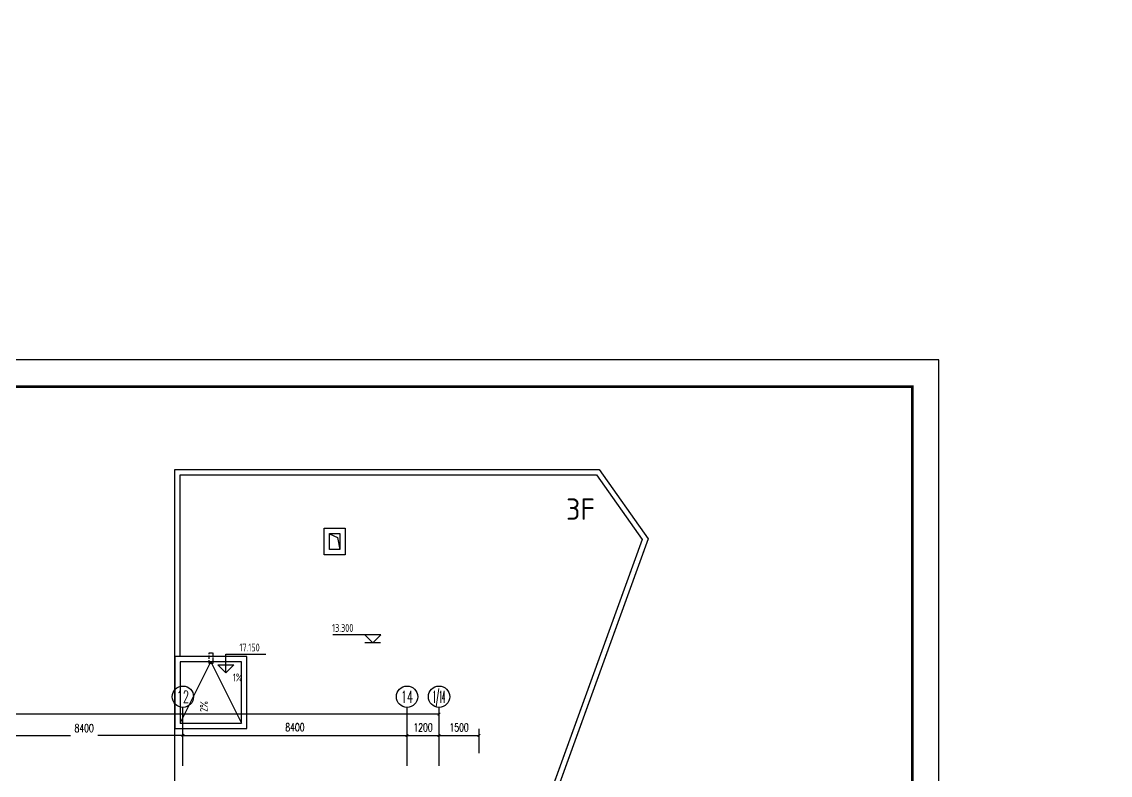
# Model space of a CAD drawing. Extents: x 2166032 to 5302137, y 581493 to 2416206.
# Drawn here: x 2623804 to 2664591, y 1077364 to 1105586 of the extents above; entities that cross this region are included whole.
import ezdxf
from ezdxf.enums import TextEntityAlignment as Align

# ---------------------------------------------------------------- set-up
doc = ezdxf.new("R2010")
doc.units = 0
doc.header["$LTSCALE"] = 1000
doc.header["$MEASUREMENT"] = 0
doc.linetypes.add('DASH', pattern=[0.35, 0.25, -0.1])
for name, color, linetype in [('AXIS', 3, 'Continuous'), ('AXIS_TEXT', 7, 'Continuous'), ('DIM1', 3, 'Continuous'), ('DIM_ELEV', 3, 'Continuous'), ('DIM_SYMB', 3, 'Continuous'), ('PUB_TEXT', 7, 'Continuous'), ('PUB_TITLE', 137, 'Continuous'), ('STAIR', 8, 'Continuous'), ('WALL', 8, 'Continuous'), ('厨卫', 8, 'Continuous'), ('屋面', 151, 'Continuous'), ('道路', 2, 'Continuous')]:
    doc.layers.add(name, color=color, linetype=linetype)
doc.styles.add('1', font='@tssdeng.shx', dxfattribs={"width": 0.8, "height": 3.5, "bigfont": '!tssdchn.shx'})
doc.styles.add('_TCH_AXIS', font='complex_.ttf')
doc.styles.add('_TCH_DIM', font='tssdeng.shx', dxfattribs={"bigfont": 'tssdchn.shx'})
doc.styles.add('COMPLEX', font='complex_.ttf')
doc.styles.add('DIM_FONT', font='simplex_.ttf', dxfattribs={"width": 0.7})
doc.dimstyles.new('DIMN', dxfattribs={"dimtxt": 300, "dimasz": 100, "dimexe": 250, "dimexo": 300, "dimgap": 150, "dimtad": 1, "dimdec": 0, "dimzin": 0, "dimdsep": 46, "dimtxsty": 'DIM_FONT', "dimblk": 'ARCHTICK', "dimcen": 0.09, "dimclrt": 7, "dimazin": 2, "dimtfac": 1, "dimtdec": 0, "dimtix": 1, "dimtmove": 2, "dimatfit": 3, "dimldrblk": 'ARCHTICK', "dimfxl": 1, "dimtolj": 1, "dimtzin": 0, "dimarcsym": 0})

# ---------------------------------------------------------------- blocks, each defined once
blk = doc.blocks.new('_ArchTick')
at = {"color": 0, "linetype": 'ByBlock', "const_width": 0.4}
blk.add_lwpolyline([(-0.5, -0.5), (0.5, 0.5)], dxfattribs=at)
blk = doc.blocks.new('*D2904')
at = {"layer": 'AXIS', "color": 0, "lineweight": -2}
for p, q in [((2621440, 1078189), (2621440, 1079104)), ((2621440, 1078854), (2625624, 1078854)), ((2629840, 1078854), (2626657, 1078854)), ((2629840, 1078189), (2629840, 1079104))]:
    blk.add_line(p, q, dxfattribs=at)
at = {"layer": 'Defpoints', "color": 0}
for p in [(2629840, 1078854), (2621440, 1077889), (2629840, 1077889)]:
    blk.add_point(p, dxfattribs=at)
at = {"layer": 'AXIS', "color": 0, "lineweight": -2, "xscale": 100, "yscale": 100, "zscale": 100, "rotation": 180}
blk.add_blockref('_ArchTick', (2621440, 1078854), dxfattribs=at)
at = {"layer": 'AXIS', "color": 0, "lineweight": -2, "xscale": 100, "yscale": 100, "zscale": 100}
blk.add_blockref('_ArchTick', (2629840, 1078854), dxfattribs=at)
at = {"layer": 'AXIS', "color": 7, "insert": (2626140, 1079129), "char_height": 300, "attachment_point": 5, "style": 'DIM_FONT'}
blk.add_mtext('\\A1;8400', dxfattribs=at)
blk = doc.blocks.new('*D2905')
at = {"layer": 'AXIS', "color": 0, "lineweight": -2}
for p, q in [((2629840, 1078189), (2629840, 1079104)), ((2629840, 1078854), (2638240, 1078854)), ((2638240, 1078189), (2638240, 1079104))]:
    blk.add_line(p, q, dxfattribs=at)
at = {"layer": 'Defpoints', "color": 0}
for p in [(2638240, 1078854), (2629840, 1077889), (2638240, 1077889)]:
    blk.add_point(p, dxfattribs=at)
at = {"layer": 'AXIS', "color": 0, "lineweight": -2, "xscale": 100, "yscale": 100, "zscale": 100, "rotation": 180}
blk.add_blockref('_ArchTick', (2629840, 1078854), dxfattribs=at)
at = {"layer": 'AXIS', "color": 0, "lineweight": -2, "xscale": 100, "yscale": 100, "zscale": 100}
blk.add_blockref('_ArchTick', (2638240, 1078854), dxfattribs=at)
at = {"layer": 'AXIS', "color": 7, "insert": (2634040, 1079159), "char_height": 300, "attachment_point": 5, "style": 'DIM_FONT'}
blk.add_mtext('\\A1;8400', dxfattribs=at)
blk = doc.blocks.new('*D2906')
at = {"layer": 'AXIS', "color": 0, "lineweight": -2}
for p, q in [((2638240, 1078189), (2638240, 1079104)), ((2638240, 1078854), (2639440, 1078854)), ((2639440, 1078189), (2639440, 1079104))]:
    blk.add_line(p, q, dxfattribs=at)
at = {"layer": 'Defpoints', "color": 0}
for p in [(2639440, 1078854), (2638240, 1077889), (2639440, 1077889)]:
    blk.add_point(p, dxfattribs=at)
at = {"layer": 'AXIS', "color": 0, "lineweight": -2, "xscale": 100, "yscale": 100, "zscale": 100, "rotation": 180}
blk.add_blockref('_ArchTick', (2638240, 1078854), dxfattribs=at)
at = {"layer": 'AXIS', "color": 0, "lineweight": -2, "xscale": 100, "yscale": 100, "zscale": 100}
blk.add_blockref('_ArchTick', (2639440, 1078854), dxfattribs=at)
at = {"layer": 'AXIS', "color": 7, "insert": (2638840, 1079156), "char_height": 300, "attachment_point": 5, "style": 'DIM_FONT'}
blk.add_mtext('\\A1;1200', dxfattribs=at)
blk = doc.blocks.new('*D2907')
at = {"layer": 'AXIS', "color": 0, "lineweight": -2}
for p, q in [((2639440, 1078189), (2639440, 1079104)), ((2639440, 1078854), (2640940, 1078854)), ((2640940, 1078189), (2640940, 1079104))]:
    blk.add_line(p, q, dxfattribs=at)
at = {"layer": 'Defpoints', "color": 0}
for p in [(2640940, 1078854), (2639440, 1077889), (2640940, 1077889)]:
    blk.add_point(p, dxfattribs=at)
at = {"layer": 'AXIS', "color": 0, "lineweight": -2, "xscale": 100, "yscale": 100, "zscale": 100, "rotation": 180}
blk.add_blockref('_ArchTick', (2639440, 1078854), dxfattribs=at)
at = {"layer": 'AXIS', "color": 0, "lineweight": -2, "xscale": 100, "yscale": 100, "zscale": 100}
blk.add_blockref('_ArchTick', (2640940, 1078854), dxfattribs=at)
at = {"layer": 'AXIS', "color": 7, "insert": (2640190, 1079156), "char_height": 300, "attachment_point": 5, "style": 'DIM_FONT'}
blk.add_mtext('\\A1;1500', dxfattribs=at)
blk = doc.blocks.new('*D2938')
at = {"layer": 'AXIS', "color": 0, "lineweight": -2}
for p, q in [((2569640, 1078489), (2569640, 1079904)), ((2569640, 1079654), (2602913, 1079654)), ((2639440, 1079654), (2604133, 1079654)), ((2639440, 1078489), (2639440, 1079904))]:
    blk.add_line(p, q, dxfattribs=at)
at = {"layer": 'Defpoints', "color": 0}
for p in [(2639440, 1079654), (2569640, 1078189), (2639440, 1078189)]:
    blk.add_point(p, dxfattribs=at)
at = {"layer": 'AXIS', "color": 0, "lineweight": -2, "xscale": 100, "yscale": 100, "zscale": 100, "rotation": 180}
blk.add_blockref('_ArchTick', (2569640, 1079654), dxfattribs=at)
at = {"layer": 'AXIS', "color": 0, "lineweight": -2, "xscale": 100, "yscale": 100, "zscale": 100}
blk.add_blockref('_ArchTick', (2639440, 1079654), dxfattribs=at)
at = {"layer": 'AXIS', "color": 7, "insert": (2603523, 1079929), "char_height": 300, "attachment_point": 5, "style": 'DIM_FONT'}
blk.add_mtext('\\A1;69800', dxfattribs=at)
blk = doc.blocks.new('_AXISO')
blk.add_circle((0, 0), 0.5)
at = {"layer": 'AXIS_TEXT', "style": 'COMPLEX', "width": 1.171875}
blk.add_attdef('A', text='', height=0.56, dxfattribs=at).set_placement((-0.25, -0.28), (0.25, -0.28), align=Align.FIT)

msp = doc.modelspace()

# ---------------------------------------------------------------- linework, layer by layer
msp.add_circle((2604640.5, 1020101.3), 438608.5)
at = {"layer": 'AXIS'}
for p, q in [((2629840.5, 1077714.3), (2629840.5, 1079904.4)), ((2638240.5, 1077714.3), (2638240.5, 1079904.4)), ((2639440.5, 1077714.3), (2639440.5, 1079904.4))]:
    msp.add_line(p, q, dxfattribs=at)
at = {"layer": 'DIM_ELEV', "linetype": 'Continuous'}
for p, q in [((2637260.9, 1082627), (2635460.9, 1082627)), ((2636960.9, 1082327), (2636660.9, 1082627)), ((2636960.9, 1082327), (2637260.9, 1082627)), ((2637240.4, 1082327), (2636660.9, 1082327))]:
    msp.add_line(p, q, dxfattribs=at)
at = {"layer": 'DIM_ELEV'}
for p, q in [((2631448.7, 1081195.6), (2631448.7, 1081895.6)), ((2631448.7, 1081895.6), (2632948.7, 1081895.6)), ((2631448.7, 1081195.6), (2631148.7, 1081495.6)), ((2631148.7, 1081495.6), (2631748.7, 1081495.6)), ((2631448.7, 1081195.6), (2631748.7, 1081495.6))]:
    msp.add_line(p, q, dxfattribs=at)
at = {"layer": 'DIM_SYMB'}
for points in [[(2629315.2, 1080777.6, 0, 0, 0), (2630176, 1080777.6, 80, 0, 0), (2630476, 1080777.6, 0, 0, 0)], [(2630874.4, 1079346.6, 0, 0, 0), (2630874.4, 1080207.4, 80, 0, 0), (2630874.4, 1080507.4, 0, 0, 0)], [(2632465.8, 1080777.6, 0, 0, 0), (2631605, 1080777.6, 80, 0, 0), (2631305, 1080777.6, 0, 0, 0)]]:
    msp.add_lwpolyline(points, format="xyseb", dxfattribs=at)
at = {"layer": 'PUB_TITLE'}
msp.add_lwpolyline([(2553070.3, 1033519.6), (2658170.3, 1033519.6), (2658170.3, 1092919.6), (2553070.3, 1092919.6)], close=True, dxfattribs=at)
at = {"layer": 'PUB_TITLE', "const_width": 100}
msp.add_lwpolyline([(2555570.3, 1034519.6), (2657170.3, 1034519.6), (2657170.3, 1091919.6), (2555570.3, 1091919.6)], close=True, dxfattribs=at)
at = {"layer": 'STAIR'}
for points in [[(2629540.5, 1076444.3), (2629540.5, 1088814.3), (2645443.3, 1088814.3), (2647270.5, 1086217.4), (2640940.5, 1068755.3)], [(2629740.5, 1081814.3), (2629740.5, 1088614.3), (2645339.5, 1088614.3), (2647046.9, 1086187.6), (2640940.5, 1069342.2)], [(2647270.5, 1086217.4), (2635270.6, 1053114.3), (2631940.5, 1053114.3)], [(2647046.9, 1086187.6), (2635130.4, 1053314.3), (2631940.5, 1053314.3)], [(2632240.5, 1079114.3), (2632240.5, 1081814.3), (2629540.5, 1081814.3), (2629540.5, 1079114.3), (2632240.5, 1079114.3)]]:
    msp.add_lwpolyline(points, dxfattribs=at)
msp.add_lwpolyline([(2632040.5, 1079314.3), (2632040.5, 1081614.3), (2629740.5, 1081614.3), (2629740.5, 1079314.3)], close=True, dxfattribs=at)
at = {"layer": 'WALL'}
msp.add_lwpolyline([(2629540.5, 1076924.8), (2629540.5, 1088814.3), (2645443.3, 1088814.3), (2647270.5, 1086217.4), (2640940.5, 1068755.3)], dxfattribs=at)
for points in [[(2635140.5, 1086614.3), (2635918.8, 1086614.3), (2635918.8, 1085614.3), (2635140.5, 1085614.3)], [(2635340.5, 1086414.3), (2635718.8, 1086414.3), (2635718.8, 1085814.3), (2635340.5, 1085814.3)]]:
    msp.add_lwpolyline(points, close=True, dxfattribs=at)
at = {"layer": '厨卫', "linetype": 'DASH', "ltscale": 0.5}
msp.add_lwpolyline([(2630960.3, 1081545.4), (2630820.3, 1081545.4), (2630820.3, 1081945.4), (2630960.3, 1081945.4), (2630960.3, 1081545.4)], dxfattribs=at)
at = {"layer": '屋面'}
msp.add_lwpolyline([(2629740.5, 1079314.3), (2630890.5, 1081614.3), (2632040.5, 1079314.3)], dxfattribs=at)
at = {"layer": '道路'}
msp.add_lwpolyline([(2635340.5, 1086404.6), (2635638.3, 1086270.9), (2635718.8, 1085814.3)], dxfattribs=at)

# ---------------------------------------------------------------- block references
at = {"layer": 'AXIS'}
ref = msp.add_blockref('_AXISO', (2629840.5, 1080304.4), dxfattribs=dict(at, xscale=800, yscale=800, zscale=800))
ref.add_attrib('A', '12', dxfattribs={"layer": 'AXIS_TEXT', "height": 452.55, "style": '_TCH_AXIS', "width": 0.597514}).set_placement((2629614.2, 1080078.1), (2630066.8, 1080078.1), align=Align.FIT)
ref = msp.add_blockref('_AXISO', (2638240.5, 1080304.4), dxfattribs=dict(at, xscale=800, yscale=800, zscale=800))
ref.add_attrib('A', '14', dxfattribs={"layer": 'AXIS_TEXT', "height": 452.55, "style": '_TCH_AXIS', "width": 0.581255}).set_placement((2638014.2, 1080078.1), (2638466.8, 1080078.1), align=Align.FIT)
ref = msp.add_blockref('_AXISO', (2639440.5, 1080304.4), dxfattribs=dict(at, xscale=800, yscale=800, zscale=800))
ref.add_attrib('A', '1/14', dxfattribs={"layer": 'AXIS_TEXT', "height": 452.55, "style": '_TCH_AXIS', "width": 0.286726}).set_placement((2639214.2, 1080078.1), (2639666.8, 1080078.1), align=Align.FIT)

# ---------------------------------------------------------------- texts
at = {"layer": 'DIM1', "style": '1'}
msp.add_text('3F', height=800, rotation=359.9544, dxfattribs=at).set_placement((2644200.4, 1086932))
at = {"layer": 'PUB_TEXT', "linetype": 'Continuous', "style": '_TCH_DIM', "width": 0.705882}
msp.add_text('13.300', height=297.5, dxfattribs=at).set_placement((2635430.9, 1082732))
at = {"layer": 'PUB_TEXT', "style": '_TCH_DIM', "width": 0.705882}
for s, p in [('17.150', (2631958.7, 1082000.6)), ('1%', (2631715.4, 1080877.6))]:
    msp.add_text(s, height=297.5, dxfattribs=at).set_placement(p)
msp.add_text('2%', height=297.5, rotation=90, dxfattribs=at).set_placement((2630774.4, 1079737))

# ---------------------------------------------------------------- dimensions: what is measured, and where the dimension line sits
at = {"layer": 'AXIS'}
for base, p1, p2, picture, middle in [((2639440.5, 1079654.4), (2569640.5, 1078188.6), (2639440.5, 1078188.6), '*D2938', (2603523.3, 1079929.4)), ((2629840.5, 1078854.4), (2621440.5, 1077888.6), (2629840.5, 1077888.6), '*D2904', (2626140.5, 1079129.4))]:
    dim = msp.add_linear_dim(base=base, p1=p1, p2=p2, angle=0, dimstyle='DIMN', dxfattribs=at)
    dim.commit()
    dim.dimension.update_dxf_attribs({"geometry": picture, "text_midpoint": middle, "dimtype": 161})
for p1, p2, picture, middle in [((2629840.5, 1077888.6), (2638240.5, 1077888.6), '*D2905', (2634040.5, 1079159.2)), ((2638240.5, 1077888.6), (2639440.5, 1077888.6), '*D2906', (2638840.5, 1079155.8)), ((2639440.5, 1077888.6), (2640940.5, 1077888.6), '*D2907', (2640190.5, 1079155.8))]:
    dim = msp.add_aligned_dim(p1=p1, p2=p2, distance=965.8, dimstyle='DIMN', dxfattribs=at)
    dim.commit()
    dim.dimension.update_dxf_attribs({"geometry": picture, "text_midpoint": middle})

doc.saveas('drawing.dxf')
